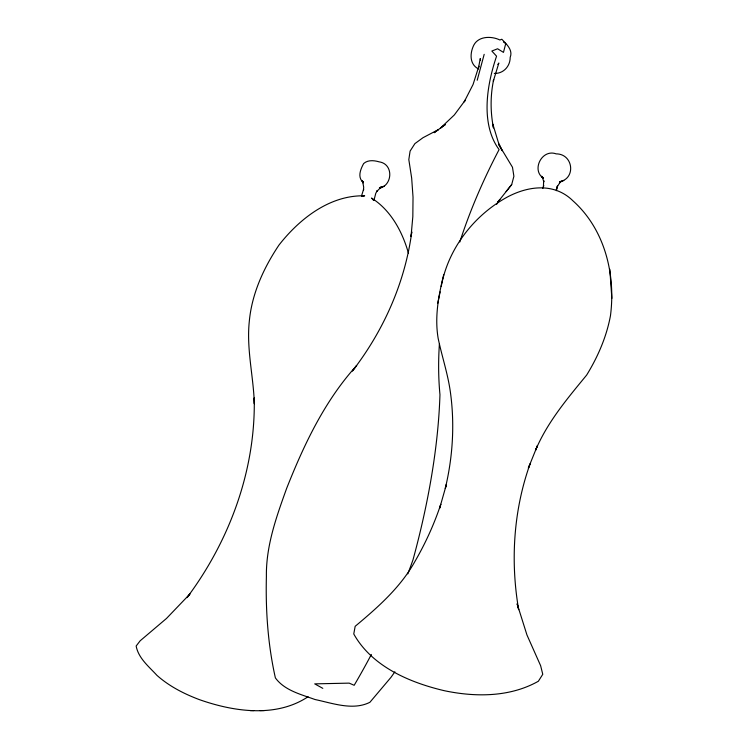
<?xml version="1.0" encoding="UTF-8"?>
<svg xmlns="http://www.w3.org/2000/svg" width="748" height="748" viewBox="0 0 748 748"><rect width="100%" height="100%" fill="white"/><g stroke="black" fill="none" stroke-linecap="round" stroke-linejoin="round"><path stroke-width="1.12" d="M373.935 200.427L375.786 193.264L377.385 190.534L376.786 191.469L380.928 187.252L379.507 188.262C392.719 185.308 393.822 163.849 379.058 161.83C374.056 160.353 367.82 159.773 363.659 163.541C360.508 169.291 357.161 177.379 363.313 182.484L362.023 180.773M443.723 274.703C438.534 295.488 434.551 316.918 438.15 338.33C441.89 356.244 447.8 373.635 450.343 391.802C454.849 423.957 452.839 456.841 445.284 488.388L446.406 484.489L439.674 508.173L440.796 504.283C434.111 524.348 425.313 543.646 414.663 561.916C400.189 587.75 377.609 607.535 355.169 626.31L353.767 633.977C371.85 666.403 409.437 682.466 444.041 690.638C475.242 697.267 509.856 697.314 538.354 681.25L542.768 674.303L540.636 665.72L526.957 634.968L517.12 603.776L518.663 609.667C510.323 561.122 513.455 510.398 530.08 463.891L528.34 468.145L537.485 445.528L535.549 450.259C547.489 421.975 567.395 398.525 586.656 375.066C597.876 356.815 606.563 336.787 610.471 315.656C615.81 274.432 604.833 229.402 573.071 200.941C554.464 182.512 528.397 185.728 507.004 197.22C473.718 215.527 448.033 248.86 441.217 286.484M556.381 190.675L557.55 185.728L556.316 189.683L556.643 188.664M437.692 303.361L440.142 291.851M497.888 201.997L511.697 184.56L513.895 176.276L512.483 167.262L498.551 144.149L502.179 150.731L498.262 142.092L492.867 124.243L493.493 127.964C490.314 112.041 490.286 95.52 493.661 79.625L493.325 81.158L498.841 63.019L497.85 64.487M477.196 80.279L484.18 54.333M542.805 188.421L543.721 185.532L543.413 186.551L543.674 180.53L543.833 181.801L542.048 176.463L542.992 178.239L541.561 176.257L543.469 178.239C531.08 170.273 541.879 148.609 556.147 153.864C573.323 153.845 576.166 178.538 559.756 181.68M361.705 195.35L363.584 189.291L363.481 190.273L363.687 187.196L362.612 181.278L363.107 182.914L361.967 180.52M557.213 186.794L560.43 181.773L559.41 182.97L561.449 181.156L559.626 182.269L563.796 180.455M496.653 204.307L499.823 199.566L497.813 202.1M394.897 671.807L390.942 677.389L369.905 702.288C352.925 710.852 332.523 703.185 315.058 699.53C301.117 694.443 284.558 690.516 275.386 677.912C267.915 644.645 265.549 610.555 266.391 576.53C265.942 545.825 276.405 516.859 286.643 488.388C304.006 444.546 324.679 400.76 356.674 365.548L352.43 371.017C383.593 330.663 405.07 282.566 411.783 231.871L411.035 236.415L412.831 216.611L413.027 197.154L411.671 178.127L408.819 159.595L410.091 151.105L414.897 143.625L422.994 137.707L438.393 129.61L434.205 132.667M506.125 191.582L511.697 184.56M434.279 132.602L445.341 124.542L440.432 128.123L454.326 114.949L465.555 99.821L464.19 101.868L473.063 84.505L478.851 66.245L478.533 67.788L480.235 58.559L480.534 60.336M308.073 696.734C276.068 718.043 233.675 711.694 199.417 699.642C184.111 693.882 169.226 686.299 156.94 675.36C148.927 666.58 138.455 658.334 136.145 646.029L140.175 640.784L166.495 618.456L189.945 593.977L187.009 597.643C229.739 540.439 255.788 469.716 254.226 397.889L254.329 403.724C253.488 376.263 246.401 349.166 249.28 321.565C251.786 293.833 263.605 268.046 278.929 245.129C299.322 218.968 329.868 194.882 364.669 195.826L361.667 196.444M381.368 187.084L379.423 187.748L384.126 186.159M494.316 73.435C503.395 73.753 510.23 66.329 510.192 57.344C513.193 49.976 506.331 43.992 501.805 39.233L499.907 39.99C491.614 35.96 478.655 35.904 473.821 45.095C469.8 53.164 469.333 64.356 478.552 68.966M259.874 710.563L264.353 710.563M250.169 710.6L253.731 710.6M322.818 688.356L314.721 683.868L349.185 683.13L354.169 685.29A345.417 159.034 -62 0 0 371.363 654.444M503.413 41.953L505.742 43.599L503.469 52.379L497.598 48.77L491.847 51.042L496.56 56.184A232.385 106.871 -46.2 0 0 499.103 149.581A544.796 325.492 -41.4 0 0 459.814 241.997M373.523 200.305L371.532 198.061C390.849 210.141 402.443 231.815 408.455 253.207M611.855 298.387L609.816 269.289M439.394 343.996A544.796 325.492 -41.4 0 0 439.955 394.673A519.28 217.285 -63.3 0 1 413.008 559.794A345.417 159.034 -62 0 1 407.828 573.875"/></g></svg>
